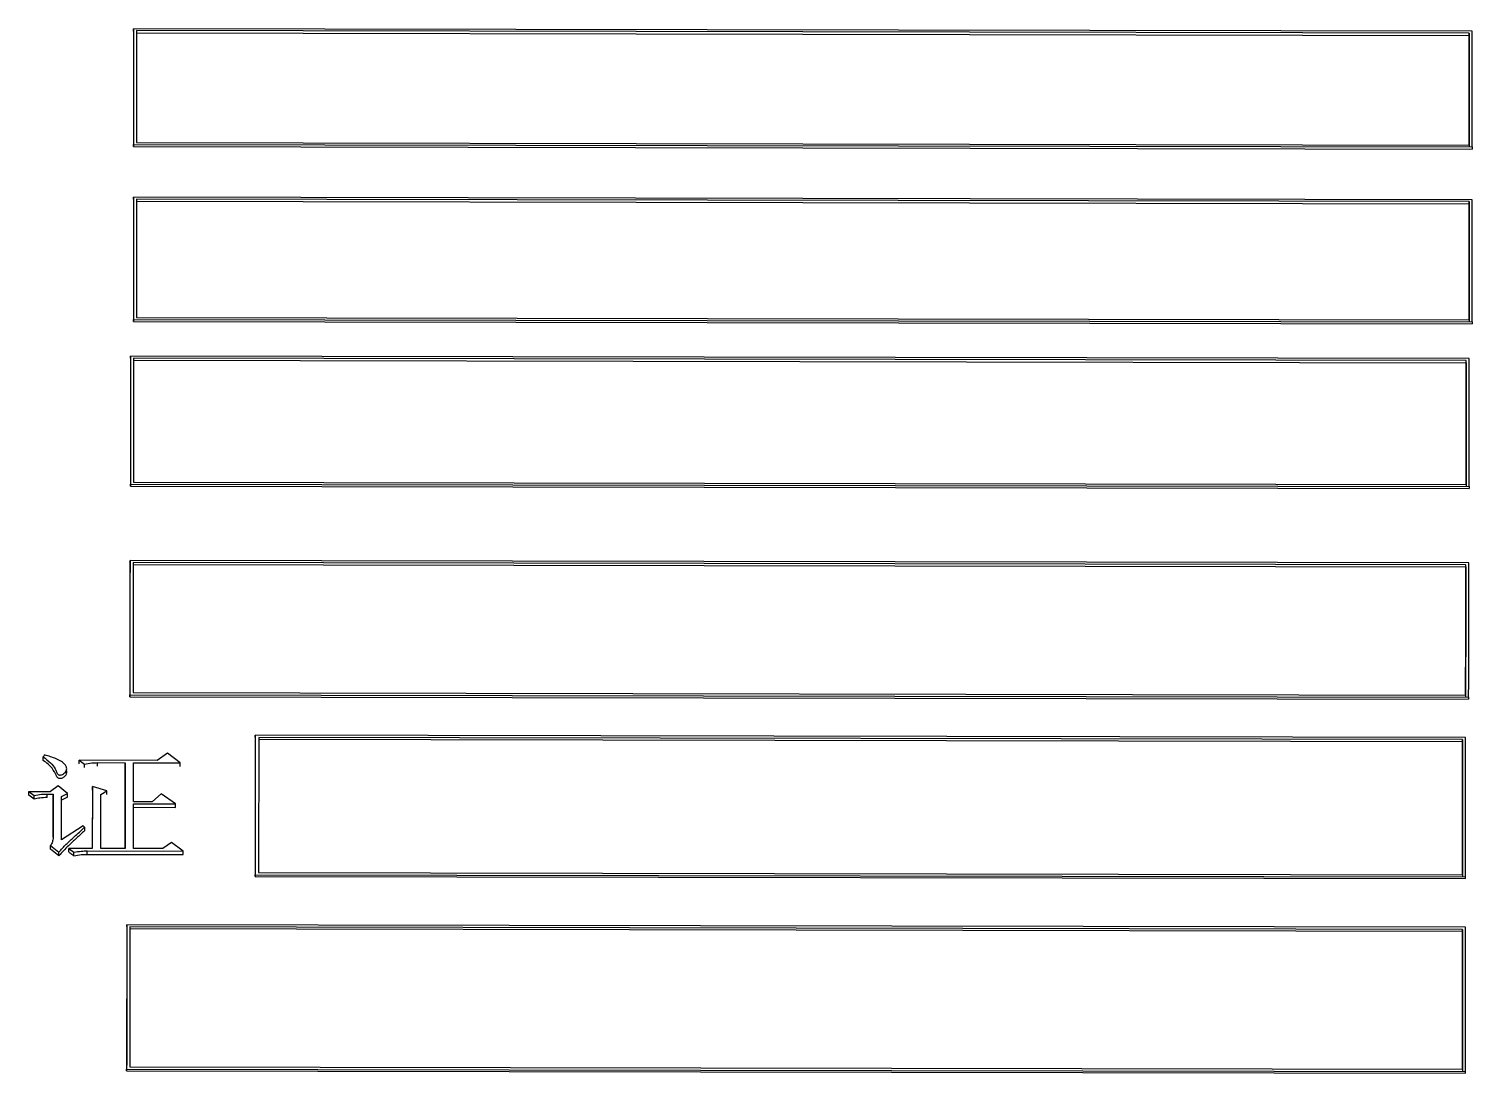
# Model space of a CAD drawing. Header units: millimetres. Extents: x 2320 to 4000, y 933 to 2121.
# Drawn here: x 2699.43 to 2723.29, y 1920.85 to 1938.12 of the extents above; entities that cross this region are included whole.
import ezdxf

# ---------------------------------------------------------------- set-up
doc = ezdxf.new("R2010")
doc.units = ezdxf.units.MM

msp = doc.modelspace()

# ---------------------------------------------------------------- linework, layer by layer
at = {"color": 7, "linetype": 'Continuous', "lineweight": 25}
for p, q in [((2723.295, 1938.083), (2701.162, 1938.123)), ((2701.162, 1938.086), (2701.162, 1936.175)), ((2723.245, 1938.053), (2701.212, 1938.094)), ((2701.212, 1938.056), (2723.245, 1938.015)), ((2723.245, 1938.053), (2723.245, 1938.015)), ((2701.162, 1936.175), (2701.162, 1936.211)), ((2701.162, 1936.211), (2723.295, 1936.17)), ((2701.162, 1936.175), (2723.295, 1936.134)), ((2701.212, 1936.242), (2723.245, 1936.201)), ((2723.295, 1936.17), (2723.295, 1936.134)), ((2701.162, 1935.304), (2701.161, 1933.283)), ((2723.295, 1935.298), (2701.162, 1935.339)), ((2723.245, 1935.267), (2701.212, 1935.308)), ((2701.212, 1935.272), (2723.245, 1935.231)), ((2723.245, 1935.267), (2723.245, 1935.231)), ((2701.161, 1933.283), (2701.162, 1933.317)), ((2701.161, 1933.283), (2723.294, 1933.242)), ((2701.162, 1933.317), (2723.295, 1933.276)), ((2701.212, 1933.349), (2723.245, 1933.309)), ((2723.295, 1933.276), (2723.294, 1933.242)), ((2723.244, 1932.669), (2701.111, 1932.71)), ((2701.111, 1932.676), (2701.111, 1930.561)), ((2723.194, 1932.636), (2701.161, 1932.677)), ((2701.161, 1932.643), (2723.194, 1932.602)), ((2723.194, 1932.602), (2723.194, 1932.636)), ((2701.111, 1930.594), (2723.244, 1930.553)), ((2701.111, 1930.561), (2701.111, 1930.594)), ((2701.111, 1930.561), (2723.244, 1930.52)), ((2701.161, 1930.628), (2723.194, 1930.587)), ((2723.244, 1930.553), (2723.244, 1930.52)), ((2701.105, 1929.301), (2701.104, 1927.078)), ((2723.239, 1929.292), (2701.106, 1929.333)), ((2701.155, 1929.266), (2723.188, 1929.226)), ((2723.188, 1929.258), (2701.156, 1929.298)), ((2723.188, 1929.226), (2723.188, 1929.258)), ((2701.104, 1927.078), (2701.105, 1927.109)), ((2701.104, 1927.078), (2723.237, 1927.038)), ((2701.105, 1927.109), (2723.237, 1927.068)), ((2701.155, 1927.145), (2723.187, 1927.104)), ((2723.237, 1927.068), (2723.237, 1927.038)), ((2703.177, 1926.41), (2703.175, 1924.105)), ((2703.177, 1926.41), (2703.177, 1926.441)), ((2723.187, 1926.404), (2703.177, 1926.441)), ((2723.137, 1926.368), (2703.233, 1926.404)), ((2703.233, 1926.374), (2723.137, 1926.338)), ((2723.137, 1926.368), (2723.137, 1926.338)), ((2701.727, 1926.142), (2701.554, 1926.024)), ((2701.933, 1925.984), (2701.727, 1926.142)), ((2699.672, 1926.023), (2699.672, 1926.083)), ((2700.056, 1925.9), (2700.056, 1925.908)), ((2700.266, 1925.967), (2700.267, 1926.027)), ((2700.267, 1926.027), (2700.353, 1925.964)), ((2701.554, 1926.024), (2700.267, 1926.027)), ((2700.353, 1925.904), (2700.353, 1925.964)), ((2700.569, 1925.927), (2700.57, 1925.987)), ((2700.57, 1925.987), (2701.024, 1925.986)), ((2701.024, 1925.986), (2701.023, 1924.566)), ((2701.023, 1924.566), (2701.024, 1925.926)), ((2701.164, 1925.986), (2701.933, 1925.984)), ((2701.164, 1925.346), (2701.164, 1925.986)), ((2700.056, 1925.849), (2700.056, 1925.878)), ((2699.433, 1925.508), (2699.52, 1925.444)), ((2699.433, 1925.508), (2699.79, 1925.507)), ((2699.433, 1925.449), (2699.433, 1925.508)), ((2699.52, 1925.385), (2699.433, 1925.449)), ((2699.736, 1925.468), (2699.834, 1925.467)), ((2699.736, 1925.409), (2699.736, 1925.468)), ((2699.92, 1925.602), (2699.79, 1925.507)), ((2699.834, 1925.467), (2699.833, 1924.76)), ((2699.833, 1924.757), (2699.833, 1925.408)), ((2700.072, 1925.475), (2699.92, 1925.602)), ((2699.974, 1925.427), (2700.072, 1925.475)), ((2699.974, 1924.712), (2699.974, 1925.427)), ((2700.071, 1925.416), (2699.974, 1925.369)), ((2700.483, 1925.593), (2700.482, 1924.567)), ((2700.483, 1925.534), (2700.482, 1924.567)), ((2700.721, 1925.521), (2700.483, 1925.593)), ((2700.623, 1925.458), (2700.721, 1925.521)), ((2700.623, 1924.567), (2700.623, 1925.458)), ((2701.619, 1925.472), (2701.478, 1925.345)), ((2701.856, 1925.305), (2701.619, 1925.472)), ((2701.164, 1925.346), (2701.478, 1925.345)), ((2701.164, 1925.306), (2701.856, 1925.305)), ((2701.164, 1924.566), (2701.164, 1925.306)), ((2701.164, 1925.248), (2701.856, 1925.246)), ((2700.331, 1924.942), (2699.974, 1924.712)), ((2700.353, 1924.918), (2700.331, 1924.942)), ((2700.353, 1924.918), (2700.352, 1924.86)), ((2699.79, 1924.616), (2699.93, 1924.504)), ((2699.93, 1924.446), (2699.79, 1924.558)), ((2699.93, 1924.446), (2699.93, 1924.504)), ((2700.092, 1924.51), (2700.093, 1924.568)), ((2700.093, 1924.568), (2700.179, 1924.504)), ((2700.482, 1924.567), (2700.093, 1924.568)), ((2700.179, 1924.446), (2700.179, 1924.504)), ((2700.395, 1924.469), (2700.396, 1924.527)), ((2700.395, 1924.469), (2701.985, 1924.467)), ((2700.396, 1924.527), (2701.986, 1924.524)), ((2701.023, 1924.566), (2700.623, 1924.567)), ((2701.65, 1924.565), (2701.164, 1924.566)), ((2701.791, 1924.668), (2701.65, 1924.565)), ((2701.986, 1924.524), (2701.791, 1924.668)), ((2703.175, 1924.105), (2703.176, 1924.134)), ((2703.175, 1924.105), (2723.186, 1924.068)), ((2703.176, 1924.134), (2723.186, 1924.097)), ((2703.232, 1924.171), (2723.136, 1924.134)), ((2701.052, 1923.279), (2701.05, 1920.892)), ((2701.052, 1923.279), (2701.052, 1923.307)), ((2723.185, 1923.266), (2701.052, 1923.307)), ((2723.135, 1923.229), (2701.102, 1923.269)), ((2701.102, 1923.241), (2723.135, 1923.201)), ((2723.135, 1923.229), (2723.135, 1923.201)), ((2701.05, 1920.892), (2701.05, 1920.919)), ((2701.05, 1920.919), (2723.183, 1920.878)), ((2701.05, 1920.892), (2723.183, 1920.851)), ((2701.101, 1920.957), (2723.133, 1920.917))]:
    msp.add_line(p, q, dxfattribs=at)
at = {"color": 7, "linetype": 'Continuous', "lineweight": 25, "flags": 128}
for points in [[(2701.162, 1938.086), (2701.162, 1938.107), (2701.162, 1938.123)], [(2701.162, 1935.304), (2701.162, 1935.324), (2701.162, 1935.339)], [(2701.111, 1932.676), (2701.111, 1932.695), (2701.111, 1932.71)], [(2701.105, 1929.301), (2701.106, 1929.319), (2701.106, 1929.333)], [(2701.024, 1925.926), (2701.024, 1925.96), (2701.024, 1925.986)], [(2701.932, 1925.925), (2701.932, 1925.958), (2701.933, 1925.984)], [(2699.52, 1925.385), (2699.52, 1925.415), (2699.52, 1925.444)], [(2699.833, 1925.408), (2699.834, 1925.441), (2699.834, 1925.467)], [(2700.071, 1925.416), (2700.072, 1925.449), (2700.072, 1925.475)], [(2700.483, 1925.534), (2700.483, 1925.567), (2700.483, 1925.593)], [(2700.72, 1925.462), (2700.721, 1925.495), (2700.721, 1925.521)], [(2701.856, 1925.246), (2701.856, 1925.279), (2701.856, 1925.305)], [(2699.79, 1924.558), (2699.79, 1924.573), (2699.79, 1924.588), (2699.79, 1924.616)], [(2701.985, 1924.467), (2701.986, 1924.499), (2701.986, 1924.524)], [(2723.186, 1924.068), (2723.186, 1924.084), (2723.186, 1924.097)], [(2723.183, 1920.852), (2723.183, 1920.867), (2723.183, 1920.878)]]:
    msp.add_lwpolyline(points, dxfattribs=at)
at = {"color": 7, "linetype": 'Continuous', "lineweight": 25}
for points, knots in [([(2701.162, 1938.123), (2701.162, 1937.935), (2701.162, 1937.559), (2701.162, 1936.923), (2701.162, 1936.47), (2701.162, 1936.211)], [0, 0, 0, 0, 0.300081, 0.600162, 1, 1, 1, 1]), ([(2701.212, 1938.094), (2701.212, 1937.905), (2701.212, 1937.529), (2701.212, 1936.913), (2701.212, 1936.48), (2701.212, 1936.242)], [0, 0, 0, 0, 0.309921, 0.619841, 1, 1, 1, 1]), ([(2723.245, 1936.201), (2723.245, 1936.396), (2723.245, 1936.784), (2723.245, 1937.403), (2723.245, 1937.822), (2723.245, 1938.053)], [0, 0, 0, 0, 0.309921, 0.619843, 1, 1, 1, 1]), ([(2723.295, 1936.17), (2723.295, 1936.365), (2723.295, 1936.754), (2723.295, 1937.393), (2723.295, 1937.832), (2723.295, 1938.083)], [0, 0, 0, 0, 0.300082, 0.600163, 1, 1, 1, 1]), ([(2723.245, 1938.015), (2723.245, 1937.675), (2723.245, 1937.067), (2723.245, 1936.44), (2723.245, 1936.165)], [0, 0, 0, 0, 0.5599989, 1, 1, 1, 1]), ([(2701.162, 1935.339), (2701.162, 1935.14), (2701.162, 1934.742), (2701.162, 1934.069), (2701.162, 1933.59), (2701.162, 1933.317)], [0, 0, 0, 0, 0.300081, 0.600162, 1, 1, 1, 1]), ([(2701.212, 1935.308), (2701.212, 1935.108), (2701.212, 1934.71), (2701.212, 1934.058), (2701.212, 1933.601), (2701.212, 1933.349)], [0, 0, 0, 0, 0.309921, 0.619841, 1, 1, 1, 1]), ([(2723.245, 1935.231), (2723.245, 1934.871), (2723.245, 1934.227), (2723.244, 1933.565), (2723.244, 1933.274)], [0, 0, 0, 0, 0.5599989, 1, 1, 1, 1]), ([(2723.245, 1933.309), (2723.245, 1933.514), (2723.245, 1933.924), (2723.245, 1934.578), (2723.245, 1935.022), (2723.245, 1935.267)], [0, 0, 0, 0, 0.309921, 0.619843, 1, 1, 1, 1]), ([(2723.295, 1933.276), (2723.295, 1933.481), (2723.295, 1933.892), (2723.295, 1934.567), (2723.295, 1935.033), (2723.295, 1935.298)], [0, 0, 0, 0, 0.300082, 0.600163, 1, 1, 1, 1]), ([(2701.111, 1932.71), (2701.111, 1932.501), (2701.111, 1932.084), (2701.111, 1931.379), (2701.111, 1930.879), (2701.111, 1930.594)], [0, 0, 0, 0, 0.300081, 0.600162, 1, 1, 1, 1]), ([(2701.161, 1932.677), (2701.161, 1932.468), (2701.161, 1932.05), (2701.161, 1931.368), (2701.161, 1930.891), (2701.161, 1930.628)], [0, 0, 0, 0, 0.309921, 0.619841, 1, 1, 1, 1]), ([(2723.194, 1930.587), (2723.194, 1930.802), (2723.194, 1931.231), (2723.194, 1931.914), (2723.194, 1932.38), (2723.194, 1932.636)], [0, 0, 0, 0, 0.309921, 0.619843, 1, 1, 1, 1]), ([(2723.194, 1932.602), (2723.194, 1932.224), (2723.194, 1931.55), (2723.194, 1930.859), (2723.194, 1930.554)], [0, 0, 0, 0, 0.559999, 1, 1, 1, 1]), ([(2723.244, 1930.553), (2723.244, 1930.768), (2723.244, 1931.197), (2723.244, 1931.903), (2723.244, 1932.391), (2723.244, 1932.669)], [0, 0, 0, 0, 0.300082, 0.600163, 1, 1, 1, 1]), ([(2701.106, 1929.333), (2701.105, 1929.113), (2701.105, 1928.674), (2701.105, 1927.933), (2701.105, 1927.409), (2701.105, 1927.109)], [0, 0, 0, 0, 0.300081, 0.600162, 1, 1, 1, 1]), ([(2701.156, 1929.298), (2701.155, 1929.078), (2701.155, 1928.639), (2701.155, 1927.921), (2701.155, 1927.42), (2701.155, 1927.145)], [0, 0, 0, 0, 0.309921, 0.619841, 1, 1, 1, 1]), ([(2723.187, 1927.104), (2723.188, 1927.329), (2723.188, 1927.779), (2723.188, 1928.498), (2723.188, 1928.988), (2723.188, 1929.258)], [0, 0, 0, 0, 0.309921, 0.619843, 1, 1, 1, 1]), ([(2723.188, 1929.226), (2723.188, 1928.828), (2723.188, 1928.118), (2723.188, 1927.393), (2723.187, 1927.073)], [0, 0, 0, 0, 0.559999, 1, 1, 1, 1]), ([(2723.237, 1927.068), (2723.238, 1927.293), (2723.238, 1927.744), (2723.238, 1928.486), (2723.238, 1928.999), (2723.239, 1929.292)], [0, 0, 0, 0, 0.300082, 0.600163, 1, 1, 1, 1]), ([(2703.177, 1926.441), (2703.177, 1926.212), (2703.177, 1925.756), (2703.176, 1924.988), (2703.176, 1924.444), (2703.176, 1924.134)], [0, 0, 0, 0, 0.300081, 0.600162, 1, 1, 1, 1]), ([(2703.233, 1926.404), (2703.233, 1926.176), (2703.233, 1925.719), (2703.232, 1924.975), (2703.232, 1924.456), (2703.232, 1924.171)], [0, 0, 0, 0, 0.3099205, 0.6198411, 1, 1, 1, 1]), ([(2723.136, 1924.134), (2723.136, 1924.367), (2723.136, 1924.834), (2723.137, 1925.579), (2723.137, 1926.088), (2723.137, 1926.368)], [0, 0, 0, 0, 0.309921, 0.619842, 1, 1, 1, 1]), ([(2723.186, 1924.097), (2723.186, 1924.33), (2723.186, 1924.797), (2723.187, 1925.567), (2723.187, 1926.099), (2723.187, 1926.404)], [0, 0, 0, 0, 0.300082, 0.600163, 1, 1, 1, 1]), ([(2723.137, 1926.338), (2723.137, 1925.925), (2723.136, 1925.188), (2723.136, 1924.436), (2723.136, 1924.105)], [0, 0, 0, 0, 0.5599989, 1, 1, 1, 1]), ([(2699.672, 1926.083), (2699.712, 1926.05), (2699.785, 1925.99), (2699.864, 1925.907), (2699.883, 1925.842), (2699.898, 1925.81), (2699.913, 1925.793), (2699.927, 1925.784), (2699.943, 1925.781), (2699.964, 1925.783), (2699.993, 1925.793), (2700.025, 1925.815), (2700.048, 1925.848), (2700.061, 1925.881), (2700.056, 1925.918), (2700.028, 1925.962), (2699.947, 1926.031), (2699.823, 1926.076), (2699.726, 1926.105), (2699.693, 1926.114)], [0, 0, 0, 0, 0.1494431, 0.2740419, 0.3330763, 0.3627542, 0.3851876, 0.3980214, 0.4109849, 0.4260201, 0.4523902, 0.493257, 0.5334961, 0.5728596, 0.6051704, 0.6516819, 0.7292837, 0.9086861, 1, 1, 1, 1]), ([(2699.672, 1926.083), (2699.674, 1926.085), (2699.678, 1926.092), (2699.685, 1926.102), (2699.691, 1926.11), (2699.693, 1926.114)], [0, 0, 0, 0, 0.250151, 0.625182, 1, 1, 1, 1]), ([(2700.056, 1925.849), (2700.057, 1925.839), (2700.06, 1925.816), (2700.044, 1925.781), (2700.015, 1925.747), (2699.981, 1925.729), (2699.954, 1925.722), (2699.936, 1925.722), (2699.92, 1925.729), (2699.903, 1925.743), (2699.872, 1925.801), (2699.821, 1925.91), (2699.725, 1925.983), (2699.672, 1926.023)], [0, 0, 0, 0, 0.051982, 0.123338, 0.198417, 0.271009, 0.296918, 0.323098, 0.346096, 0.375678, 0.431852, 0.683343, 1, 1, 1, 1]), ([(2700.353, 1925.964), (2700.393, 1925.971), (2700.464, 1925.985), (2700.537, 1925.986), (2700.57, 1925.987)], [0, 0, 0, 0, 0.558835, 1, 1, 1, 1]), ([(2699.52, 1925.444), (2699.56, 1925.452), (2699.631, 1925.466), (2699.704, 1925.467), (2699.736, 1925.468)], [0, 0, 0, 0, 0.5588393, 1, 1, 1, 1]), ([(2699.736, 1925.409), (2699.695, 1925.408), (2699.622, 1925.406), (2699.551, 1925.392), (2699.52, 1925.385)], [0, 0, 0, 0, 0.561089, 1, 1, 1, 1]), ([(2699.833, 1924.76), (2699.833, 1924.743), (2699.832, 1924.715), (2699.823, 1924.677), (2699.812, 1924.645), (2699.797, 1924.626), (2699.79, 1924.616)], [0, 0, 0, 0, 0.3374888, 0.5565362, 0.7768672, 1, 1, 1, 1]), ([(2699.93, 1924.504), (2699.969, 1924.549), (2700.047, 1924.638), (2700.197, 1924.771), (2700.297, 1924.865), (2700.353, 1924.918)], [0, 0, 0, 0, 0.30479, 0.609527, 1, 1, 1, 1]), ([(2700.352, 1924.86), (2700.308, 1924.819), (2700.219, 1924.737), (2700.072, 1924.603), (2699.981, 1924.503), (2699.93, 1924.446)], [0, 0, 0, 0, 0.3048801, 0.6097662, 1, 1, 1, 1]), ([(2700.092, 1924.51), (2700.105, 1924.501), (2700.125, 1924.486), (2700.154, 1924.464), (2700.171, 1924.452), (2700.179, 1924.446)], [0, 0, 0, 0, 0.428611, 0.714305, 1, 1, 1, 1]), ([(2700.179, 1924.504), (2700.219, 1924.511), (2700.29, 1924.525), (2700.363, 1924.527), (2700.396, 1924.527)], [0, 0, 0, 0, 0.558835, 1, 1, 1, 1]), ([(2700.179, 1924.446), (2700.219, 1924.454), (2700.29, 1924.468), (2700.363, 1924.469), (2700.395, 1924.469)], [0, 0, 0, 0, 0.5588231, 1, 1, 1, 1]), ([(2701.052, 1923.307), (2701.052, 1923.07), (2701.052, 1922.597), (2701.051, 1921.802), (2701.051, 1921.24), (2701.05, 1920.919)], [0, 0, 0, 0, 0.300081, 0.600162, 1, 1, 1, 1]), ([(2701.102, 1923.269), (2701.102, 1923.033), (2701.102, 1922.559), (2701.101, 1921.789), (2701.101, 1921.253), (2701.101, 1920.957)], [0, 0, 0, 0, 0.3099206, 0.6198411, 1, 1, 1, 1]), ([(2723.183, 1920.878), (2723.184, 1921.119), (2723.184, 1921.602), (2723.185, 1922.399), (2723.185, 1922.951), (2723.185, 1923.266)], [0, 0, 0, 0, 0.300082, 0.600163, 1, 1, 1, 1]), ([(2723.133, 1920.917), (2723.134, 1921.158), (2723.134, 1921.64), (2723.135, 1922.411), (2723.135, 1922.938), (2723.135, 1923.229)], [0, 0, 0, 0, 0.3099213, 0.6198426, 1, 1, 1, 1]), ([(2723.135, 1923.201), (2723.135, 1922.773), (2723.134, 1922.009), (2723.134, 1921.232), (2723.133, 1920.89)], [0, 0, 0, 0, 0.559999, 1, 1, 1, 1])]:
    msp.add_open_spline(points, degree=3, knots=knots, dxfattribs=at)

doc.saveas('drawing.dxf')
